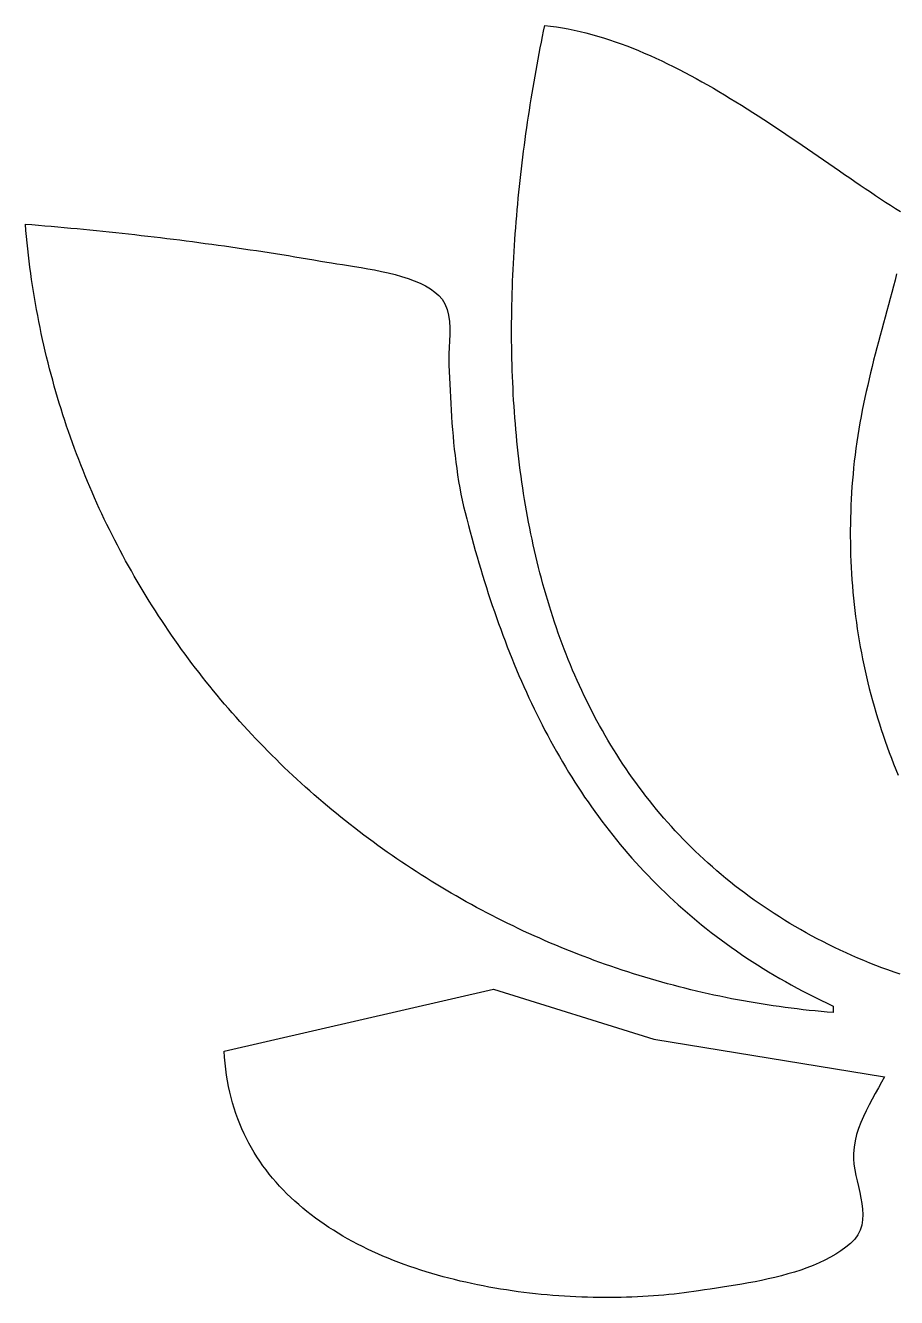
# Model space of a CAD drawing. Header units: millimetres. Extents: x 56222 to 3066687, y -650199 to -121287.
# Drawn here: x 140560.523 to 140562.948, y -185746.917 to -185743.376 of the extents above; entities that cross this region are included whole.
import ezdxf

# ---------------------------------------------------------------- set-up
doc = ezdxf.new("R2010")
doc.units = ezdxf.units.MM
doc.header["$MEASUREMENT"] = 0
doc.layers.add('$TD_AUDIT_GENERATED_(A0BDF17)', color=32, linetype='Continuous', lineweight=30)

msp = doc.modelspace()

# ---------------------------------------------------------------- linework, layer by layer
at = {"layer": '$TD_AUDIT_GENERATED_(A0BDF17)', "linetype": 'Continuous', "lineweight": 25, "ltscale": 2}
for points in [[(140562.9575, -185746.0167), (140562.9405, -185746.0109), (140562.9235, -185746.0048), (140562.9067, -185745.9986), (140562.8899, -185745.9922), (140562.8732, -185745.9856), (140562.8565, -185745.9788), (140562.84, -185745.9718), (140562.8235, -185745.9646), (140562.8071, -185745.9572), (140562.7907, -185745.9496), (140562.7745, -185745.9419), (140562.7584, -185745.934), (140562.7425, -185745.9259), (140562.7267, -185745.9178), (140562.7112, -185745.9095), (140562.6958, -185745.9011), (140562.6806, -185745.8925), (140562.6655, -185745.8839), (140562.6506, -185745.8751), (140562.6359, -185745.8662), (140562.6214, -185745.8571), (140562.607, -185745.848), (140562.5928, -185745.8387), (140562.5788, -185745.8293), (140562.5649, -185745.8197), (140562.5512, -185745.8101), (140562.5376, -185745.8003), (140562.5242, -185745.7904), (140562.511, -185745.7804), (140562.4979, -185745.7703), (140562.485, -185745.7601), (140562.4723, -185745.7498), (140562.4597, -185745.7393), (140562.4473, -185745.7287), (140562.435, -185745.7181), (140562.4229, -185745.7073), (140562.411, -185745.6964), (140562.3992, -185745.6854), (140562.3875, -185745.6743), (140562.376, -185745.6631), (140562.3647, -185745.6518), (140562.3535, -185745.6404), (140562.3425, -185745.6289), (140562.3316, -185745.6173), (140562.3209, -185745.6056), (140562.3103, -185745.5937), (140562.2998, -185745.5818), (140562.2896, -185745.5698), (140562.2794, -185745.5577), (140562.2694, -185745.5455), (140562.2596, -185745.5332), (140562.2499, -185745.5209), (140562.2403, -185745.5084), (140562.2309, -185745.4958), (140562.2216, -185745.4832), (140562.2125, -185745.4704), (140562.2035, -185745.4576), (140562.1947, -185745.4447), (140562.186, -185745.4317), (140562.1774, -185745.4186), (140562.169, -185745.4054), (140562.1607, -185745.3922), (140562.1525, -185745.3788), (140562.1445, -185745.3654), (140562.1366, -185745.3519), (140562.1289, -185745.3384), (140562.1213, -185745.3247), (140562.1138, -185745.311), (140562.1064, -185745.2972), (140562.0992, -185745.2833), (140562.0921, -185745.2694), (140562.0852, -185745.2553), (140562.0783, -185745.2412), (140562.0716, -185745.2271), (140562.0651, -185745.2129), (140562.0586, -185745.1986), (140562.0523, -185745.1842), (140562.0461, -185745.1698), (140562.04, -185745.1552), (140562.0341, -185745.1407), (140562.0283, -185745.1261), (140562.0226, -185745.1114), (140562.017, -185745.0966), (140562.0115, -185745.0818), (140562.0062, -185745.0669), (140562.001, -185745.052), (140561.9959, -185745.037), (140561.9909, -185745.022), (140561.986, -185745.0069), (140561.9813, -185744.9917), (140561.9767, -185744.9765), (140561.9722, -185744.9613), (140561.9678, -185744.946), (140561.9635, -185744.9306), (140561.9593, -185744.9152), (140561.9553, -185744.8997), (140561.9513, -185744.8842), (140561.9475, -185744.8687), (140561.9437, -185744.8531), (140561.9401, -185744.8374), (140561.9366, -185744.8218), (140561.9332, -185744.806), (140561.9299, -185744.7903), (140561.9267, -185744.7745), (140561.9237, -185744.7586), (140561.9207, -185744.7427), (140561.9178, -185744.7268), (140561.915, -185744.7109), (140561.9124, -185744.6949), (140561.9098, -185744.6788), (140561.9073, -185744.6628), (140561.905, -185744.6467), (140561.9027, -185744.6306), (140561.9005, -185744.6144), (140561.8985, -185744.5982), (140561.8965, -185744.582), (140561.8946, -185744.5658), (140561.8929, -185744.5495), (140561.8912, -185744.5332), (140561.8896, -185744.5169), (140561.8881, -185744.5006), (140561.8867, -185744.4842), (140561.8854, -185744.4679), (140561.8842, -185744.4515), (140561.883, -185744.435), (140561.882, -185744.4186), (140561.881, -185744.4022), (140561.8802, -185744.3857), (140561.8794, -185744.3692), (140561.8787, -185744.3527), (140561.8781, -185744.3362), (140561.8776, -185744.3197), (140561.8772, -185744.3032), (140561.8768, -185744.2866), (140561.8766, -185744.2701), (140561.8764, -185744.2535), (140561.8763, -185744.2369), (140561.8763, -185744.2204), (140561.8763, -185744.2038), (140561.8765, -185744.1872), (140561.8767, -185744.1706), (140561.877, -185744.154), (140561.8774, -185744.1375), (140561.8778, -185744.1209), (140561.8784, -185744.1043), (140561.879, -185744.0877), (140561.8797, -185744.0711), (140561.8804, -185744.0546), (140561.8812, -185744.038), (140561.8821, -185744.0214), (140561.8831, -185744.0049), (140561.8841, -185743.9883), (140561.8852, -185743.9718), (140561.8864, -185743.9553), (140561.8877, -185743.9387), (140561.889, -185743.9222), (140561.8904, -185743.9057), (140561.8918, -185743.8893), (140561.8933, -185743.8728), (140561.8949, -185743.8564), (140561.8965, -185743.8399), (140561.8982, -185743.8235), (140561.9, -185743.8071), (140561.9018, -185743.7908), (140561.9037, -185743.7744), (140561.9057, -185743.7581), (140561.9077, -185743.7418), (140561.9097, -185743.7255), (140561.9119, -185743.7093), (140561.9141, -185743.693), (140561.9163, -185743.6768), (140561.9186, -185743.6607), (140561.9209, -185743.6445), (140561.9233, -185743.6284), (140561.9258, -185743.6123), (140561.9283, -185743.5963), (140561.9309, -185743.5803), (140561.9335, -185743.5643), (140561.9361, -185743.5483), (140561.9389, -185743.5324), (140561.9416, -185743.5166), (140561.9444, -185743.5007), (140561.9473, -185743.4849), (140561.9502, -185743.4692), (140561.9531, -185743.4535), (140561.9561, -185743.4378), (140561.9592, -185743.4222), (140561.9623, -185743.4066), (140561.9654, -185743.3911), (140561.9686, -185743.3756), (140561.9849, -185743.3775), (140562.0013, -185743.3797), (140562.0177, -185743.3823), (140562.034, -185743.3853), (140562.0504, -185743.3886), (140562.0667, -185743.3922), (140562.083, -185743.3962), (140562.0994, -185743.4005), (140562.1157, -185743.4051), (140562.132, -185743.4101), (140562.1483, -185743.4153), (140562.1645, -185743.4208), (140562.1808, -185743.4266), (140562.197, -185743.4327), (140562.2133, -185743.439), (140562.2295, -185743.4456), (140562.2456, -185743.4524), (140562.2618, -185743.4595), (140562.2779, -185743.4668), (140562.294, -185743.4743), (140562.3101, -185743.482), (140562.3262, -185743.4899), (140562.3422, -185743.4981), (140562.3582, -185743.5064), (140562.3741, -185743.5149), (140562.3901, -185743.5235), (140562.406, -185743.5324), (140562.4218, -185743.5413), (140562.4377, -185743.5505), (140562.4534, -185743.5597), (140562.4692, -185743.5691), (140562.4849, -185743.5786), (140562.5005, -185743.5882), (140562.5162, -185743.5979), (140562.5317, -185743.6077), (140562.5473, -185743.6176), (140562.5628, -185743.6276), (140562.5782, -185743.6376), (140562.5936, -185743.6477), (140562.6089, -185743.6578), (140562.6242, -185743.668), (140562.6394, -185743.6782), (140562.6546, -185743.6884), (140562.6697, -185743.6987), (140562.6848, -185743.7089), (140562.6998, -185743.7192), (140562.7147, -185743.7294), (140562.7296, -185743.7397), (140562.7444, -185743.7499), (140562.7592, -185743.76), (140562.7739, -185743.7702), (140562.7885, -185743.7802), (140562.803, -185743.7902), (140562.8175, -185743.8002), (140562.8319, -185743.81), (140562.8463, -185743.8198), (140562.8606, -185743.8295), (140562.8748, -185743.8391), (140562.8889, -185743.8485), (140562.9029, -185743.8579), (140562.9169, -185743.8671), (140562.9308, -185743.8761), (140562.9446, -185743.8851), (140562.9584, -185743.8938)], [(140562.9478, -185744.0671), (140562.9433, -185744.0843), (140562.9387, -185744.1015), (140562.9341, -185744.1187), (140562.9295, -185744.1358), (140562.9248, -185744.153), (140562.9201, -185744.1701), (140562.9155, -185744.1873), (140562.9109, -185744.2045), (140562.9063, -185744.2216), (140562.9017, -185744.2388), (140562.8971, -185744.256), (140562.8926, -185744.2732), (140562.8882, -185744.2904), (140562.8838, -185744.3076), (140562.8795, -185744.3249), (140562.8753, -185744.3422), (140562.8712, -185744.3595), (140562.8672, -185744.3768), (140562.8633, -185744.3942), (140562.8595, -185744.4116), (140562.8558, -185744.4291), (140562.8523, -185744.4466), (140562.8489, -185744.4642), (140562.8457, -185744.4818), (140562.8426, -185744.4994), (140562.8397, -185744.5172), (140562.837, -185744.5349), (140562.8344, -185744.5528), (140562.8321, -185744.5707), (140562.83, -185744.5887), (140562.828, -185744.6067), (140562.8264, -185744.6242), (140562.8249, -185744.6416), (140562.8235, -185744.659), (140562.8224, -185744.6764), (140562.8214, -185744.6938), (140562.8206, -185744.7112), (140562.8199, -185744.7286), (140562.8194, -185744.7459), (140562.819, -185744.7633), (140562.8189, -185744.7806), (140562.8189, -185744.7979), (140562.819, -185744.8152), (140562.8193, -185744.8325), (140562.8198, -185744.8498), (140562.8205, -185744.867), (140562.8213, -185744.8842), (140562.8223, -185744.9014), (140562.8234, -185744.9186), (140562.8247, -185744.9357), (140562.8262, -185744.9528), (140562.8278, -185744.9699), (140562.8296, -185744.987), (140562.8316, -185745.004), (140562.8337, -185745.021), (140562.836, -185745.0379), (140562.8384, -185745.0548), (140562.841, -185745.0717), (140562.8438, -185745.0885), (140562.8467, -185745.1053), (140562.8498, -185745.1221), (140562.8531, -185745.1388), (140562.8565, -185745.1555), (140562.8601, -185745.1721), (140562.8639, -185745.1887), (140562.8678, -185745.2052), (140562.8718, -185745.2217), (140562.8761, -185745.2381), (140562.8805, -185745.2545), (140562.885, -185745.2708), (140562.8897, -185745.2871), (140562.8946, -185745.3033), (140562.8997, -185745.3195), (140562.9049, -185745.3356), (140562.9102, -185745.3516), (140562.9157, -185745.3676), (140562.9214, -185745.3835), (140562.9273, -185745.3994), (140562.9333, -185745.4152), (140562.9394, -185745.4309), (140562.9458, -185745.4466), (140562.9522, -185745.4622)]]:
    msp.add_lwpolyline(points, dxfattribs=at)
for points in [[(140562.7715, -185746.1233), (140562.7546, -185746.1219), (140562.7377, -185746.1204), (140562.7209, -185746.1188), (140562.7041, -185746.1171), (140562.6873, -185746.1153), (140562.6706, -185746.1133), (140562.6539, -185746.1113), (140562.6372, -185746.1091), (140562.6206, -185746.1068), (140562.6039, -185746.1044), (140562.5873, -185746.1019), (140562.5708, -185746.0993), (140562.5543, -185746.0966), (140562.5378, -185746.0938), (140562.5213, -185746.0909), (140562.5049, -185746.0878), (140562.4885, -185746.0847), (140562.4721, -185746.0814), (140562.4558, -185746.0781), (140562.4395, -185746.0746), (140562.4232, -185746.071), (140562.407, -185746.0674), (140562.3908, -185746.0636), (140562.3747, -185746.0597), (140562.3586, -185746.0557), (140562.3425, -185746.0516), (140562.3265, -185746.0474), (140562.3105, -185746.0431), (140562.2945, -185746.0387), (140562.2786, -185746.0342), (140562.2627, -185746.0296), (140562.2469, -185746.0249), (140562.2311, -185746.0201), (140562.2153, -185746.0152), (140562.1996, -185746.0102), (140562.184, -185746.0051), (140562.1683, -185745.9999), (140562.1528, -185745.9946), (140562.1372, -185745.9891), (140562.1217, -185745.9836), (140562.1063, -185745.978), (140562.0909, -185745.9723), (140562.0755, -185745.9665), (140562.0602, -185745.9606), (140562.0449, -185745.9546), (140562.0297, -185745.9485), (140562.0145, -185745.9423), (140561.9994, -185745.936), (140561.9844, -185745.9297), (140561.9693, -185745.9232), (140561.9544, -185745.9166), (140561.9394, -185745.9099), (140561.9246, -185745.9032), (140561.9097, -185745.8963), (140561.895, -185745.8894), (140561.8802, -185745.8823), (140561.8656, -185745.8752), (140561.851, -185745.8679), (140561.8364, -185745.8606), (140561.8219, -185745.8532), (140561.8074, -185745.8457), (140561.793, -185745.8381), (140561.7787, -185745.8304), (140561.7644, -185745.8226), (140561.7502, -185745.8147), (140561.736, -185745.8068), (140561.7219, -185745.7987), (140561.7078, -185745.7906), (140561.6938, -185745.7823), (140561.6799, -185745.774), (140561.666, -185745.7656), (140561.6521, -185745.7571), (140561.6384, -185745.7485), (140561.6247, -185745.7399), (140561.611, -185745.7311), (140561.5974, -185745.7223), (140561.5839, -185745.7133), (140561.5704, -185745.7043), (140561.557, -185745.6952), (140561.5437, -185745.686), (140561.5304, -185745.6767), (140561.5172, -185745.6674), (140561.5041, -185745.6579), (140561.491, -185745.6484), (140561.478, -185745.6388), (140561.465, -185745.6291), (140561.4522, -185745.6193), (140561.4393, -185745.6095), (140561.4266, -185745.5995), (140561.4139, -185745.5895), (140561.4013, -185745.5794), (140561.3887, -185745.5692), (140561.3763, -185745.559), (140561.3639, -185745.5486), (140561.3515, -185745.5382), (140561.3393, -185745.5277), (140561.3271, -185745.5171), (140561.3149, -185745.5064), (140561.3029, -185745.4957), (140561.2909, -185745.4849), (140561.279, -185745.474), (140561.2672, -185745.463), (140561.2554, -185745.4519), (140561.2437, -185745.4408), (140561.2321, -185745.4296), (140561.2206, -185745.4183), (140561.2091, -185745.4069), (140561.1977, -185745.3955), (140561.1864, -185745.384), (140561.1752, -185745.3724), (140561.164, -185745.3607), (140561.153, -185745.349), (140561.142, -185745.3372), (140561.1311, -185745.3253), (140561.1202, -185745.3133), (140561.1095, -185745.3013), (140561.0988, -185745.2892), (140561.0882, -185745.277), (140561.0777, -185745.2648), (140561.0672, -185745.2525), (140561.0569, -185745.2401), (140561.0466, -185745.2276), (140561.0364, -185745.2151), (140561.0263, -185745.2025), (140561.0163, -185745.1898), (140561.0064, -185745.1771), (140560.9965, -185745.1643), (140560.9867, -185745.1514), (140560.9771, -185745.1384), (140560.9675, -185745.1254), (140560.958, -185745.1123), (140560.9485, -185745.0992), (140560.9392, -185745.086), (140560.93, -185745.0727), (140560.9208, -185745.0593), (140560.9117, -185745.0459), (140560.9028, -185745.0324), (140560.8939, -185745.0189), (140560.8851, -185745.0053), (140560.8764, -185744.9916), (140560.8678, -185744.9779), (140560.8592, -185744.9641), (140560.8508, -185744.9502), (140560.8425, -185744.9363), (140560.8342, -185744.9223), (140560.8261, -185744.9082), (140560.818, -185744.8941), (140560.8101, -185744.8799), (140560.8022, -185744.8657), (140560.7944, -185744.8514), (140560.7868, -185744.837), (140560.7792, -185744.8226), (140560.7717, -185744.8081), (140560.7643, -185744.7935), (140560.757, -185744.7789), (140560.7499, -185744.7643), (140560.7428, -185744.7495), (140560.7358, -185744.7348), (140560.7289, -185744.7199), (140560.7221, -185744.705), (140560.7154, -185744.6901), (140560.7088, -185744.6751), (140560.7023, -185744.66), (140560.696, -185744.6449), (140560.6897, -185744.6297), (140560.6835, -185744.6144), (140560.6774, -185744.5991), (140560.6715, -185744.5838), (140560.6656, -185744.5684), (140560.6598, -185744.5529), (140560.6542, -185744.5374), (140560.6486, -185744.5219), (140560.6432, -185744.5062), (140560.6379, -185744.4906), (140560.6326, -185744.4749), (140560.6275, -185744.4591), (140560.6225, -185744.4432), (140560.6176, -185744.4274), (140560.6128, -185744.4114), (140560.6081, -185744.3955), (140560.6035, -185744.3794), (140560.5991, -185744.3633), (140560.5947, -185744.3472), (140560.5905, -185744.331), (140560.5863, -185744.3148), (140560.5823, -185744.2985), (140560.5784, -185744.2822), (140560.5746, -185744.2658), (140560.571, -185744.2494), (140560.5674, -185744.2329), (140560.5639, -185744.2164), (140560.5606, -185744.1998), (140560.5574, -185744.1832), (140560.5543, -185744.1666), (140560.5513, -185744.1499), (140560.5484, -185744.1331), (140560.5457, -185744.1163), (140560.5431, -185744.0995), (140560.5405, -185744.0826), (140560.5381, -185744.0657), (140560.5359, -185744.0487), (140560.5337, -185744.0317), (140560.5317, -185744.0146), (140560.5298, -185743.9975), (140560.528, -185743.9804), (140560.5263, -185743.9632), (140560.5247, -185743.946), (140560.5233, -185743.9287), (140560.5413, -185743.9301), (140560.5594, -185743.9316), (140560.5773, -185743.9331), (140560.5953, -185743.9347), (140560.6133, -185743.9363), (140560.6312, -185743.9379), (140560.6492, -185743.9395), (140560.6671, -185743.9412), (140560.685, -185743.9429), (140560.7029, -185743.9447), (140560.7208, -185743.9464), (140560.7387, -185743.9483), (140560.7566, -185743.9501), (140560.7744, -185743.952), (140560.7923, -185743.9539), (140560.8101, -185743.9559), (140560.828, -185743.9579), (140560.8458, -185743.9599), (140560.8636, -185743.962), (140560.8815, -185743.9641), (140560.8993, -185743.9662), (140560.9171, -185743.9684), (140560.9349, -185743.9706), (140560.9527, -185743.9728), (140560.9705, -185743.9751), (140560.9882, -185743.9774), (140561.006, -185743.9798), (140561.0238, -185743.9822), (140561.0416, -185743.9846), (140561.0594, -185743.987), (140561.0771, -185743.9895), (140561.0949, -185743.9921), (140561.1127, -185743.9946), (140561.1305, -185743.9972), (140561.1483, -185743.9999), (140561.166, -185744.0025), (140561.1838, -185744.0052), (140561.2016, -185744.008), (140561.2194, -185744.0108), (140561.2372, -185744.0136), (140561.255, -185744.0164), (140561.2728, -185744.0193), (140561.2906, -185744.0223), (140561.3084, -185744.0252), (140561.3262, -185744.0282), (140561.3441, -185744.0313), (140561.3619, -185744.0343), (140561.3751, -185744.0365), (140561.3895, -185744.0388), (140561.4052, -185744.0412), (140561.4219, -185744.0437), (140561.4394, -185744.0465), (140561.4575, -185744.0495), (140561.4761, -185744.0527), (140561.495, -185744.0563), (140561.5141, -185744.0602), (140561.5331, -185744.0645), (140561.5519, -185744.0693), (140561.5703, -185744.0745), (140561.5881, -185744.0802), (140561.6052, -185744.0865), (140561.6214, -185744.0933), (140561.6365, -185744.1008), (140561.6504, -185744.1089), (140561.6628, -185744.1177), (140561.6736, -185744.1272), (140561.6826, -185744.1375), (140561.6908, -185744.1509), (140561.6967, -185744.1659), (140561.7007, -185744.1822), (140561.703, -185744.1995), (140561.7041, -185744.2174), (140561.7041, -185744.2356), (140561.7036, -185744.2539), (140561.7027, -185744.2719), (140561.7019, -185744.2893), (140561.7014, -185744.3059), (140561.7016, -185744.3212), (140561.7024, -185744.3388), (140561.7032, -185744.3565), (140561.704, -185744.3742), (140561.7049, -185744.3921), (140561.7058, -185744.41), (140561.7068, -185744.4281), (140561.7079, -185744.4461), (140561.7091, -185744.4643), (140561.7104, -185744.4824), (140561.7118, -185744.5006), (140561.7133, -185744.5187), (140561.715, -185744.5369), (140561.7168, -185744.555), (140561.7189, -185744.5731), (140561.7211, -185744.5911), (140561.7235, -185744.609), (140561.7261, -185744.6269), (140561.7289, -185744.6447), (140561.732, -185744.6623), (140561.7353, -185744.6799), (140561.7389, -185744.6973), (140561.7428, -185744.7145), (140561.7469, -185744.7316), (140561.7515, -185744.7494), (140561.7561, -185744.7671), (140561.7607, -185744.7847), (140561.7655, -185744.8022), (140561.7703, -185744.8197), (140561.7752, -185744.8371), (140561.7801, -185744.8544), (140561.7852, -185744.8717), (140561.7903, -185744.8888), (140561.7955, -185744.9059), (140561.8007, -185744.923), (140561.8061, -185744.9399), (140561.8115, -185744.9568), (140561.817, -185744.9736), (140561.8226, -185744.9903), (140561.8283, -185745.0069), (140561.8341, -185745.0235), (140561.8399, -185745.04), (140561.8459, -185745.0564), (140561.8519, -185745.0727), (140561.858, -185745.089), (140561.8642, -185745.1051), (140561.8705, -185745.1212), (140561.8769, -185745.1372), (140561.8834, -185745.1532), (140561.89, -185745.169), (140561.8967, -185745.1848), (140561.9035, -185745.2004), (140561.9103, -185745.216), (140561.9173, -185745.2315), (140561.9244, -185745.247), (140561.9316, -185745.2623), (140561.9389, -185745.2776), (140561.9463, -185745.2927), (140561.9538, -185745.3078), (140561.9614, -185745.3228), (140561.9691, -185745.3377), (140561.9769, -185745.3525), (140561.9848, -185745.3673), (140561.9929, -185745.3819), (140562.001, -185745.3965), (140562.0093, -185745.4109), (140562.0177, -185745.4253), (140562.0262, -185745.4396), (140562.0348, -185745.4538), (140562.0435, -185745.4679), (140562.0524, -185745.4819), (140562.0613, -185745.4958), (140562.0704, -185745.5096), (140562.0796, -185745.5234), (140562.089, -185745.537), (140562.0984, -185745.5506), (140562.108, -185745.564), (140562.1177, -185745.5774), (140562.1276, -185745.5906), (140562.1375, -185745.6038), (140562.1476, -185745.6168), (140562.1579, -185745.6298), (140562.1682, -185745.6427), (140562.1787, -185745.6555), (140562.1893, -185745.6681), (140562.2001, -185745.6807), (140562.211, -185745.6932), (140562.222, -185745.7056), (140562.2332, -185745.7178), (140562.2445, -185745.73), (140562.256, -185745.7421), (140562.2676, -185745.7541), (140562.2793, -185745.7659), (140562.2912, -185745.7777), (140562.3032, -185745.7894), (140562.3154, -185745.8009), (140562.3277, -185745.8124), (140562.3402, -185745.8238), (140562.3528, -185745.835), (140562.3656, -185745.8461), (140562.3785, -185745.8572), (140562.3916, -185745.8681), (140562.4048, -185745.8789), (140562.4182, -185745.8897), (140562.4318, -185745.9003), (140562.4455, -185745.9108), (140562.4593, -185745.9212), (140562.4733, -185745.9314), (140562.4875, -185745.9416), (140562.5019, -185745.9517), (140562.5164, -185745.9616), (140562.531, -185745.9715), (140562.5459, -185745.9812), (140562.5609, -185745.9908), (140562.576, -185746.0003), (140562.5914, -185746.0097), (140562.6069, -185746.019), (140562.6225, -185746.0282), (140562.6384, -185746.0372), (140562.6544, -185746.0462), (140562.6706, -185746.055), (140562.687, -185746.0637), (140562.7035, -185746.0723), (140562.7202, -185746.0808), (140562.7371, -185746.0891), (140562.7542, -185746.0974), (140562.7715, -185746.1055)], [(140562.9058, -185746.3174), (140562.8972, -185746.333), (140562.8884, -185746.3487), (140562.8797, -185746.3645), (140562.8712, -185746.3805), (140562.863, -185746.3966), (140562.8552, -185746.4129), (140562.8482, -185746.4293), (140562.8419, -185746.4461), (140562.8365, -185746.4631), (140562.8322, -185746.4803), (140562.8292, -185746.4979), (140562.8276, -185746.5159), (140562.8276, -185746.5305), (140562.8289, -185746.5455), (140562.8312, -185746.5608), (140562.8343, -185746.5764), (140562.8378, -185746.5921), (140562.8415, -185746.6079), (140562.8452, -185746.6237), (140562.8486, -185746.6395), (140562.8513, -185746.6551), (140562.8532, -185746.6705), (140562.8539, -185746.6857), (140562.8532, -185746.7004), (140562.8509, -185746.7148), (140562.8466, -185746.7286), (140562.8401, -185746.7418), (140562.8311, -185746.7544), (140562.8193, -185746.7662), (140562.8064, -185746.7767), (140562.7927, -185746.7866), (140562.7784, -185746.7959), (140562.7634, -185746.8045), (140562.7479, -185746.8126), (140562.7318, -185746.8202), (140562.7152, -185746.8273), (140562.6982, -185746.8339), (140562.6809, -185746.84), (140562.6633, -185746.8457), (140562.6453, -185746.851), (140562.6272, -185746.8559), (140562.6089, -185746.8605), (140562.5906, -185746.8647), (140562.5721, -185746.8687), (140562.5537, -185746.8724), (140562.5353, -185746.8758), (140562.5171, -185746.8791), (140562.499, -185746.8821), (140562.4811, -185746.885), (140562.4635, -185746.8877), (140562.4462, -185746.8904), (140562.4293, -185746.8929), (140562.4128, -185746.8954), (140562.3968, -185746.8979), (140562.3834, -185746.8999), (140562.3699, -185746.9018), (140562.3563, -185746.9036), (140562.3424, -185746.9053), (140562.3284, -185746.9069), (140562.3143, -185746.9083), (140562.3, -185746.9097), (140562.2855, -185746.9109), (140562.2709, -185746.912), (140562.2562, -185746.913), (140562.2414, -185746.9139), (140562.2264, -185746.9147), (140562.2113, -185746.9153), (140562.1961, -185746.9158), (140562.1808, -185746.9162), (140562.1655, -185746.9165), (140562.15, -185746.9166), (140562.1344, -185746.9166), (140562.1187, -185746.9165), (140562.103, -185746.9162), (140562.0872, -185746.9158), (140562.0713, -185746.9153), (140562.0554, -185746.9146), (140562.0394, -185746.9138), (140562.0234, -185746.9129), (140562.0073, -185746.9118), (140561.9912, -185746.9106), (140561.9751, -185746.9092), (140561.9589, -185746.9077), (140561.9427, -185746.906), (140561.9265, -185746.9042), (140561.9103, -185746.9023), (140561.8941, -185746.9002), (140561.8779, -185746.8979), (140561.8617, -185746.8955), (140561.8455, -185746.8929), (140561.8293, -185746.8902), (140561.8132, -185746.8873), (140561.797, -185746.8843), (140561.781, -185746.8811), (140561.7649, -185746.8778), (140561.7489, -185746.8742), (140561.733, -185746.8706), (140561.7171, -185746.8667), (140561.7013, -185746.8627), (140561.6855, -185746.8585), (140561.6698, -185746.8542), (140561.6542, -185746.8496), (140561.6387, -185746.8449), (140561.6233, -185746.8401), (140561.6079, -185746.835), (140561.5927, -185746.8298), (140561.5776, -185746.8244), (140561.5626, -185746.8188), (140561.5477, -185746.8131), (140561.533, -185746.8071), (140561.5183, -185746.801), (140561.5038, -185746.7947), (140561.4895, -185746.7882), (140561.4753, -185746.7815), (140561.4612, -185746.7747), (140561.4473, -185746.7676), (140561.4336, -185746.7603), (140561.42, -185746.7529), (140561.4067, -185746.7453), (140561.3935, -185746.7374), (140561.3804, -185746.7294), (140561.3676, -185746.7212), (140561.355, -185746.7127), (140561.3425, -185746.7041), (140561.3303, -185746.6953), (140561.3183, -185746.6862), (140561.3065, -185746.677), (140561.295, -185746.6675), (140561.2837, -185746.6579), (140561.2726, -185746.648), (140561.2617, -185746.6379), (140561.2511, -185746.6276), (140561.2408, -185746.6171), (140561.2307, -185746.6064), (140561.2208, -185746.5954), (140561.2113, -185746.5843), (140561.202, -185746.5729), (140561.193, -185746.5613), (140561.1843, -185746.5495), (140561.1759, -185746.5374), (140561.1677, -185746.5252), (140561.1599, -185746.5127), (140561.1524, -185746.4999), (140561.1452, -185746.487), (140561.1383, -185746.4738), (140561.1318, -185746.4604), (140561.1256, -185746.4467), (140561.1197, -185746.4329), (140561.1141, -185746.4187), (140561.109, -185746.4044), (140561.1041, -185746.3898), (140561.0996, -185746.3749), (140561.0955, -185746.3599), (140561.0918, -185746.3445), (140561.0884, -185746.329), (140561.0854, -185746.3132), (140561.0828, -185746.2971), (140561.0806, -185746.2808), (140561.0788, -185746.2643), (140561.0774, -185746.2474), (140561.0764, -185746.2304), (140561.8258, -185746.0583), (140562.2719, -185746.197), (140562.9142, -185746.3018)]]:
    msp.add_lwpolyline(points, close=True, dxfattribs=at)

doc.saveas('drawing.dxf')
